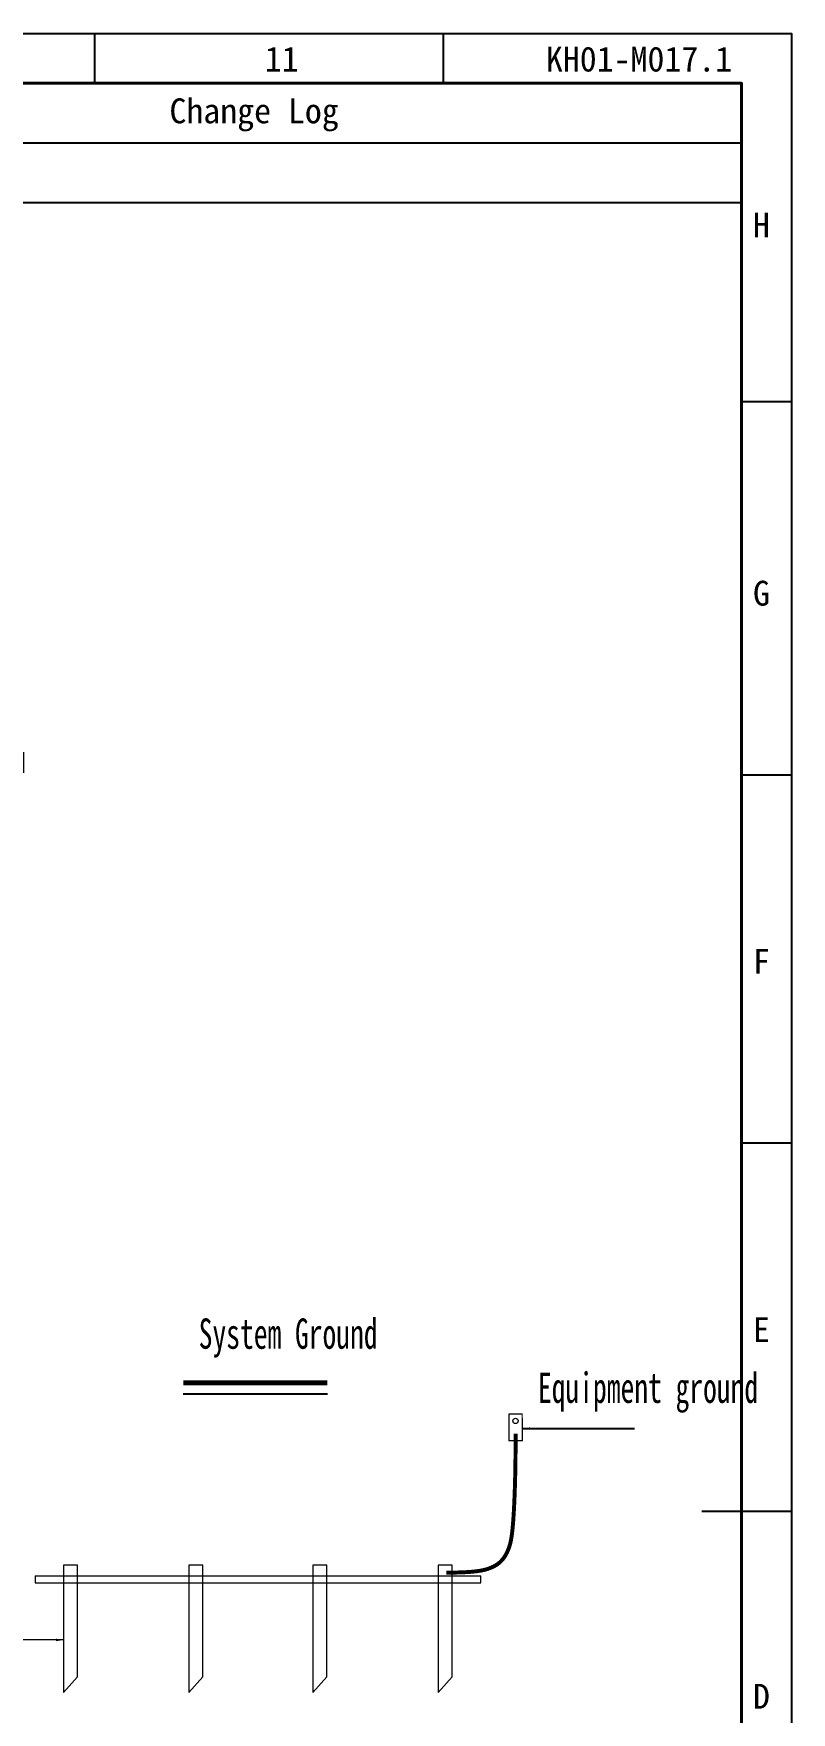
# Model space of a CAD drawing. Header units: millimetres. Extents: x 55614 to 110757, y -66981 to -47484.
# Drawn here: x 105759 to 110757, y -58558 to -47484 of the extents above; entities that cross this region are included whole.
import ezdxf

# ---------------------------------------------------------------- set-up
doc = ezdxf.new("R2010")
doc.units = ezdxf.units.MM
doc.layers.get('0').update_dxf_attribs({"lineweight": 15})
for name, color, linetype in [('FORM', 7, 'Continuous'), ('LY_Partlib2', 7, 'Continuous'), ('SB', 43, 'Continuous'), ('SYMB', 7, 'Continuous')]:
    doc.layers.add(name, color=color, linetype=linetype)
doc.styles.add('KEHUA', font='STFANGSO.TTF')
doc.styles.get("Standard").update_dxf_attribs({"font": 'isocp.shx', "width": 0.707, "bigfont": 'hztxt.shx'})
doc.styles.add('标准', font='simsun.ttc', dxfattribs={"width": 0.667})
doc.dimstyles.new('ISO-25', dxfattribs={"dimscale": 20, "dimtxt": 2.5, "dimasz": 2.5, "dimexe": 1.25, "dimexo": 0.625, "dimtad": 1, "dimtxsty": 'Standard', "dimcen": 2.5, "dimdle": 5, "dimadec": 0, "dimazin": 0, "dimtfac": 1, "dimtmove": 0, "dimatfit": 3, "dimfxl": 1, "dimarcsym": 0})

# ---------------------------------------------------------------- blocks, each defined once
blk = doc.blocks.new('1')
at = {"layer": 'FORM', "color": 4}
for p, q in [((2157.01, 2977.08), (2157.01, 2972.06)), ((2192.21, 2977.08), (2192.21, 2972.06)), ((2227.4, 2939.88), (2222.37, 2939.88)), ((2227.4, 2902.17), (2222.37, 2902.17)), ((2227.4, 2864.97), (2222.37, 2864.97)), ((2227.4, 2827.76), (2218.35, 2827.76))]:
    blk.add_line(p, q, dxfattribs=at)
at = {"layer": 'FORM', "color": 8}
for p, q in [((2222.37, 2966.02), (2121.82, 2966.02)), ((2222.37, 2959.99), (2121.82, 2959.99))]:
    blk.add_line(p, q, dxfattribs=at)
at = {"layer": 'FORM', "color": 6}
blk.add_lwpolyline([(1805.08, 2977.08), (2227.4, 2977.08), (2227.4, 2678.44), (1805.08, 2678.44)], close=True, dxfattribs=at)
at = {"layer": 'FORM', "color": 8, "lineweight": 40}
blk.add_lwpolyline([(1810.11, 2683.47), (2222.37, 2683.47), (2222.37, 2972.06), (1810.11, 2972.06)], close=True, dxfattribs=at)
at = {"layer": 'FORM', "color": 4, "style": 'KEHUA'}
for s, height, p in [('11', 2.514, (2174.2, 2973.25)), ('KH01-M017.1', 2.5138, (2202.6, 2973.25)), ('H', 2.51, (2223.52, 2956.49)), ('G', 2.51, (2223.52, 2919.29)), ('F', 2.51, (2223.52, 2882.09)), ('E', 2.51, (2223.52, 2844.88)), ('D', 2.51, (2223.52, 2807.84))]:
    blk.add_text(s, height=height, dxfattribs=at).set_placement(p)
at = {"layer": 'FORM', "color": 8, "style": 'KEHUA'}
blk.add_text('Change Log', height=2.514, dxfattribs=at).set_placement((2164.57, 2968.02))

msp = doc.modelspace()

# ---------------------------------------------------------------- linework, layer by layer
for p, q in [((108892.55, -56591.059), (108892.55, -56766.581)), ((108984.24, -56591.059), (108892.55, -56591.059)), ((108984.24, -56766.581), (108984.24, -56591.059)), ((108984.24, -56766.581), (108892.55, -56766.581)), ((105768.965, -57657.129), (108709.722, -57657.129)), ((105768.965, -57657.129), (105768.965, -57702.629)), ((105957.625, -57587.149), (105957.625, -58425.967)), ((106049.315, -57587.149), (105957.625, -57587.149)), ((106049.315, -58322.109), (106049.315, -57587.149)), ((106782.837, -57587.149), (106782.837, -58425.967)), ((106874.527, -57587.149), (106782.837, -57587.149)), ((106874.527, -58322.109), (106874.527, -57587.149)), ((107601.937, -57587.149), (107601.937, -58425.967)), ((107693.627, -57587.149), (107601.937, -57587.149)), ((107693.627, -58322.109), (107693.627, -57587.149)), ((108427.149, -57587.149), (108427.149, -58425.967)), ((108518.84, -57587.149), (108427.149, -57587.149)), ((108518.84, -58322.109), (108518.84, -57587.149)), ((108709.722, -57702.629), (108709.722, -57657.129)), ((105768.965, -57702.629), (108709.722, -57702.629)), ((105957.625, -58425.967), (106049.315, -58322.109)), ((106782.837, -58425.967), (106874.527, -58322.109)), ((107601.937, -58425.967), (107693.627, -58322.109)), ((108427.149, -58425.967), (108518.84, -58322.109))]:
    msp.add_line(p, q)
at = {"const_width": 26}
msp.add_lwpolyline([(108938.395, -56718.313), (108938.072, -56816.123), (108937.152, -56905.736), (108935.709, -56987.377), (108933.819, -57061.272), (108931.555, -57127.646), (108928.992, -57186.727), (108926.204, -57238.738), (108923.265, -57283.908), (108920.234, -57322.547), (108917.102, -57355.311), (108913.845, -57382.942), (108910.437, -57406.18), (108906.854, -57425.767), (108903.071, -57442.444), (108899.063, -57456.953), (108894.806, -57470.035), (108890.275, -57482.314), (108885.453, -57493.941), (108880.322, -57504.951), (108874.865, -57515.378), (108869.065, -57525.257), (108862.905, -57534.622), (108856.368, -57543.507), (108849.436, -57551.946), (108842.071, -57559.972), (108834.149, -57567.612), (108825.524, -57574.893), (108816.05, -57581.839), (108805.581, -57588.477), (108793.971, -57594.832), (108781.075, -57600.93), (108766.747, -57606.797), (108750.643, -57612.433), (108731.621, -57617.743), (108708.345, -57622.605), (108679.474, -57626.898), (108643.671, -57630.502), (108599.596, -57633.296), (108545.911, -57635.158), (108481.277, -57635.967)], dxfattribs=at)
msp.add_circle((108937.248, -56634.84), 17.562)
at = {"layer": 'SYMB'}
msp.add_line((107696.972, -56459.167), (106746.732, -56459.167), dxfattribs=at)
at = {"layer": 'SYMB', "color": 1, "const_width": 33.75}
msp.add_lwpolyline([(107696.972, -56384.167), (106746.732, -56384.167)], dxfattribs=at)

# ---------------------------------------------------------------- texts
at = {"color": 3, "insert": (106848.31, -55959.072), "char_height": 200, "attachment_point": 1, "style": '标准'}
msp.add_mtext('System Ground', dxfattribs=at)
at = {"layer": 'SB', "color": 1, "ltscale": 20, "insert": (105347.218, -52229.5, 19235.731), "char_height": 132, "attachment_point": 1, "style": '标准', "bg_fill": 2}
msp.add_mtext('Ground', dxfattribs=at)

# ---------------------------------------------------------------- leaders
msp.add_leader([(108984.24, -56685.394), (109721.833, -56685.394)], dimstyle='ISO-25', override={"dimtad": 0})
at = {"path_type": 1}
msp.add_leader([(105957.625, -58079.671), (104705.996, -58079.671)], dimstyle='ISO-25', override={"dimgap": 5, "dimtad": 0}, dxfattribs=at)

# ---------------------------------------------------------------- next in the draw order: texts
at = {"color": 3, "insert": (109085.686, -56315.993), "char_height": 200, "attachment_point": 1, "style": '标准', "bg_fill": 2}
msp.add_mtext('Equipment ground', dxfattribs=at)

# ---------------------------------------------------------------- next in the draw order: block references
at = {"layer": 'LY_Partlib2', "xscale": 65.28547535580151, "yscale": 65.28547535580151, "zscale": 65.28547535580151}
msp.add_blockref('1', (-34659.727, -241844.639), dxfattribs=at)

doc.saveas('drawing.dxf')
